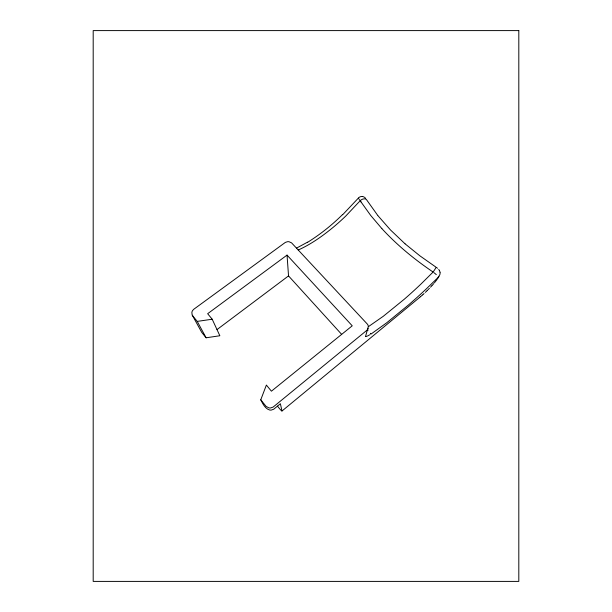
<?xml version="1.0" encoding="UTF-8"?>
<svg xmlns="http://www.w3.org/2000/svg" width="612" height="612" viewBox="0 0 612 612"><rect width="100%" height="100%" fill="white"/><g stroke="black" fill="none" stroke-linecap="round" stroke-linejoin="round"><path stroke-width="0.92" d="M365.494 336.623L368.332 326.479A5.026 5.026 0 0 0 367.598 324.368L291.58 242.872L289.078 241.748A6.418 6.418 0 0 0 287.594 241.686L285.376 242.383L193.591 309.404L192.466 310.758A5.431 5.431 0 0 0 191.87 312.434L192.122 314.889L201.547 332.025A4.1 4.1 0 0 0 201.952 332.637L206.106 337.786L219.846 335.751L212.196 319.219L207.659 313.704L287.043 255.105L352.237 325.813L271.422 391.183L266.381 385.063L260.766 399.804C262.663 403.599 265.134 408.747 269.624 410.002A6.304 6.304 0 0 0 271.277 410.078L273.74 409.206L280.395 403.729L281.956 410.927M437.672 278.605L439.776 274.773A5.003 5.003 0 0 0 440.089 272.768M438.827 276.762L426.212 288.986A578.524 578.524 0 0 1 408.479 304.975L386.631 322.845L370.887 334.152M437.175 279.317L434.436 282.82M358.349 198.12L342.674 214.728M433.77 283.593L431.973 285.628M431.797 285.819L430.519 287.181M429.433 288.321L428.071 289.698M427.528 290.233L427.184 290.578M426.939 290.815L426.334 291.396M425.937 291.786L425.325 292.36M424.078 293.531L423.535 294.02M423.175 294.341L422.563 294.892M422.311 295.122L420.643 296.583M420.536 296.667L420.031 297.095M419.733 297.348L281.918 411.065L280.548 409.826A36.146 36.146 0 0 1 279.041 408.066L277.458 406.138M217 329.6L288.535 275.905L287.043 255.105M368.355 326.693L383.357 316.228L404.28 299.222A481.721 481.721 0 0 0 421.178 283.846L433.097 272.034L434.558 269.9A19.469 19.469 0 0 0 435.759 267.834L435.935 267.123L419.863 255.808L405.152 243.897M307.53 242.168L296.499 248.143M369.832 334.756L367.804 335.85M298.235 250.002C311.317 244.15 323.06 235.704 334.053 226.593A228.054 228.054 0 0 0 345.887 215.929L360.193 200.698A7.42 7.42 0 0 1 363.115 199.007L364.897 198.793L366.313 199.405L377.811 215.523M367.215 336.126L365.892 336.585M192.313 315.234A4.261 4.261 0 0 0 192.734 315.868L197.225 321.399L212.196 319.219M364.262 197.156L364.056 197.033A4.536 4.536 0 0 0 362.373 196.506M432.738 271.789C414.408 259.366 397.127 245.183 382.064 228.819M436.517 267.52L437.511 268.278M438.735 276.609L438.322 276.287M433.847 272.615L435.484 273.908M435.92 274.26L436.325 274.597M364.806 197.538L365.693 198.472M405.037 243.798L390.502 229.967L378.055 215.829M381.896 228.636L370.742 215.508L360.896 201.776M288.535 275.905L341.657 334.374M438.712 269.448L439.592 270.787M367.69 329.753L368.095 330.258M260.766 399.804L266.136 406.444L268.936 407.883A6.426 6.426 0 0 0 270.619 407.959L273.128 407.072L366.665 330.472A4.544 4.544 0 0 0 368.149 328.315M359.917 200.323L359.458 199.719M358.976 199.068L358.716 198.709M370.428 333.326L370.696 333.747M360.965 201.883L360.667 201.432M197.225 321.399L206.106 337.786M439.76 271.192L440.074 272.531M358.357 198.12A4.651 4.651 0 0 1 362.281 196.483M342.536 214.583A200.384 200.384 0 0 1 307.614 242.306M518.808 30.6L93.192 30.6L93.192 581.4L518.808 581.4L518.808 30.6"/></g></svg>
